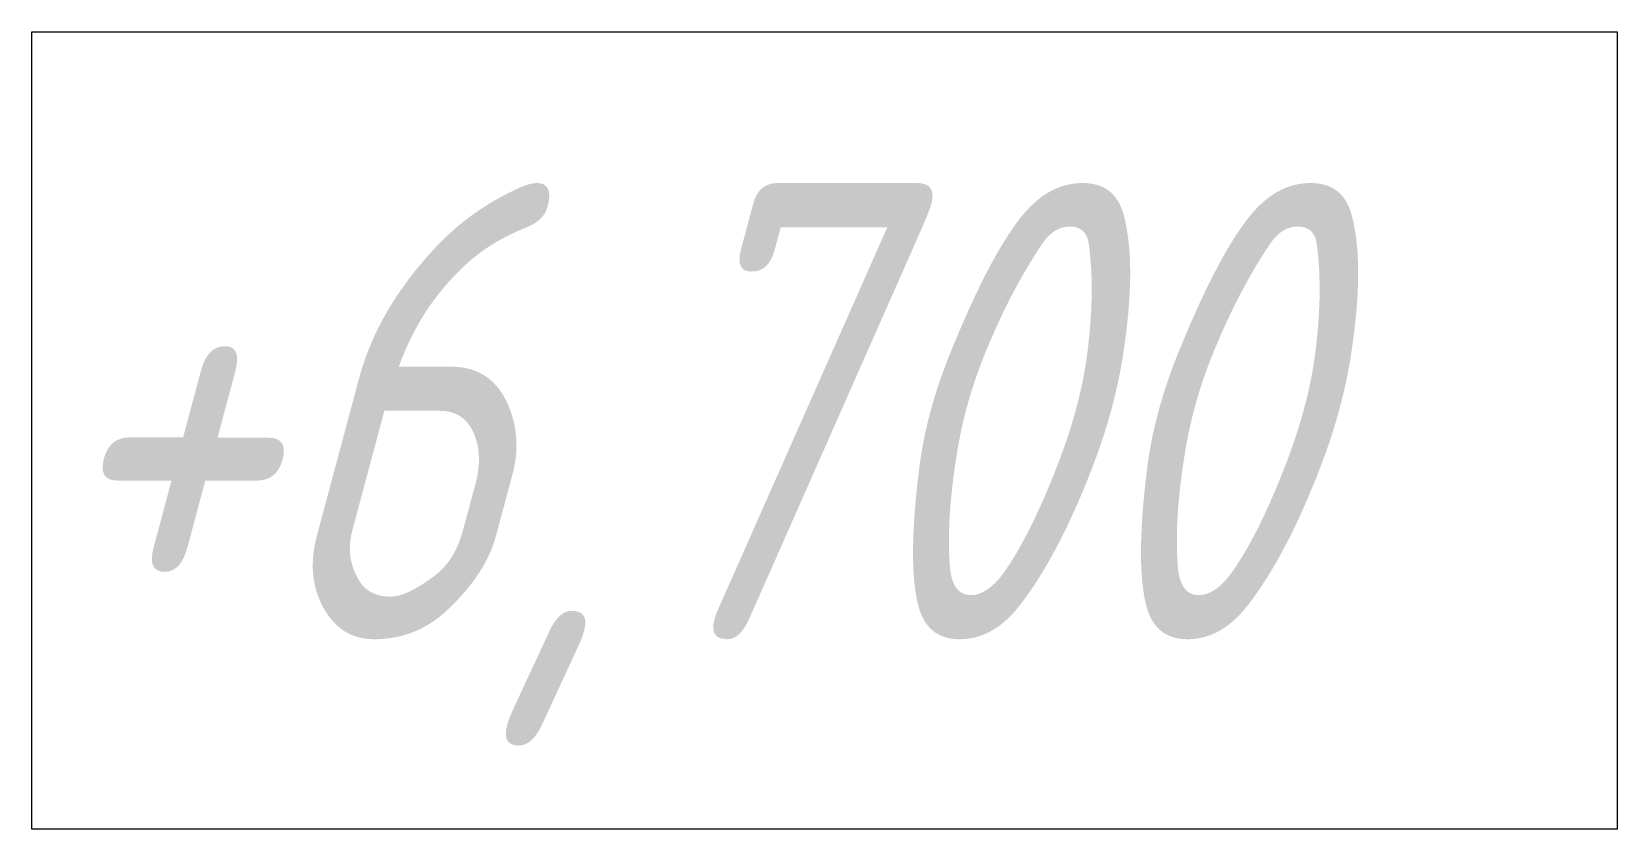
# Model space of a CAD drawing. Header units: millimetres. Extents: x 1337 to 8186, y 1899 to 5236.
# Drawn here: x 3953.92 to 3962.61, y 2667.43 to 2671.8 of the extents above; entities that cross this region are included whole.
import ezdxf

# ---------------------------------------------------------------- set-up
doc = ezdxf.new("R2010")
doc.units = ezdxf.units.MM
doc.layers.add('Линия связи (Вновь)', color=3, linetype='Continuous', lineweight=60)
doc.layers.add('Строительный', color=251, linetype='Continuous', lineweight=13)
doc.styles.add('Simplex', font='simplex.shx', dxfattribs={"width": 0.7, "oblique": 15})

# ---------------------------------------------------------------- blocks, each defined once
blk = doc.blocks.new('A$C049F4C0A')
at = {"layer": 'Строительный', "ltscale": 100}
for p, q in [((251.3878, 242.8046), (260.0764, 242.8046)), ((251.3878, 238.434), (251.3878, 242.8046)), ((260.0764, 242.8046), (260.0764, 238.434)), ((260.0764, 238.434), (251.3878, 238.434))]:
    blk.add_line(p, q, dxfattribs=at)
at = {"layer": 'Строительный', "ltscale": 100, "style": 'Simplex', "oblique": 15, "width": 0.7}
blk.add_text('+6,700', height=2.5, dxfattribs=at).set_placement((251.3878, 239.4754))

msp = doc.modelspace()

# ---------------------------------------------------------------- block references
at = {"layer": 'Линия связи (Вновь)'}
msp.add_blockref('A$C049F4C0A', (3702.5333, 2428.9997), dxfattribs=at)

doc.saveas('drawing.dxf')
